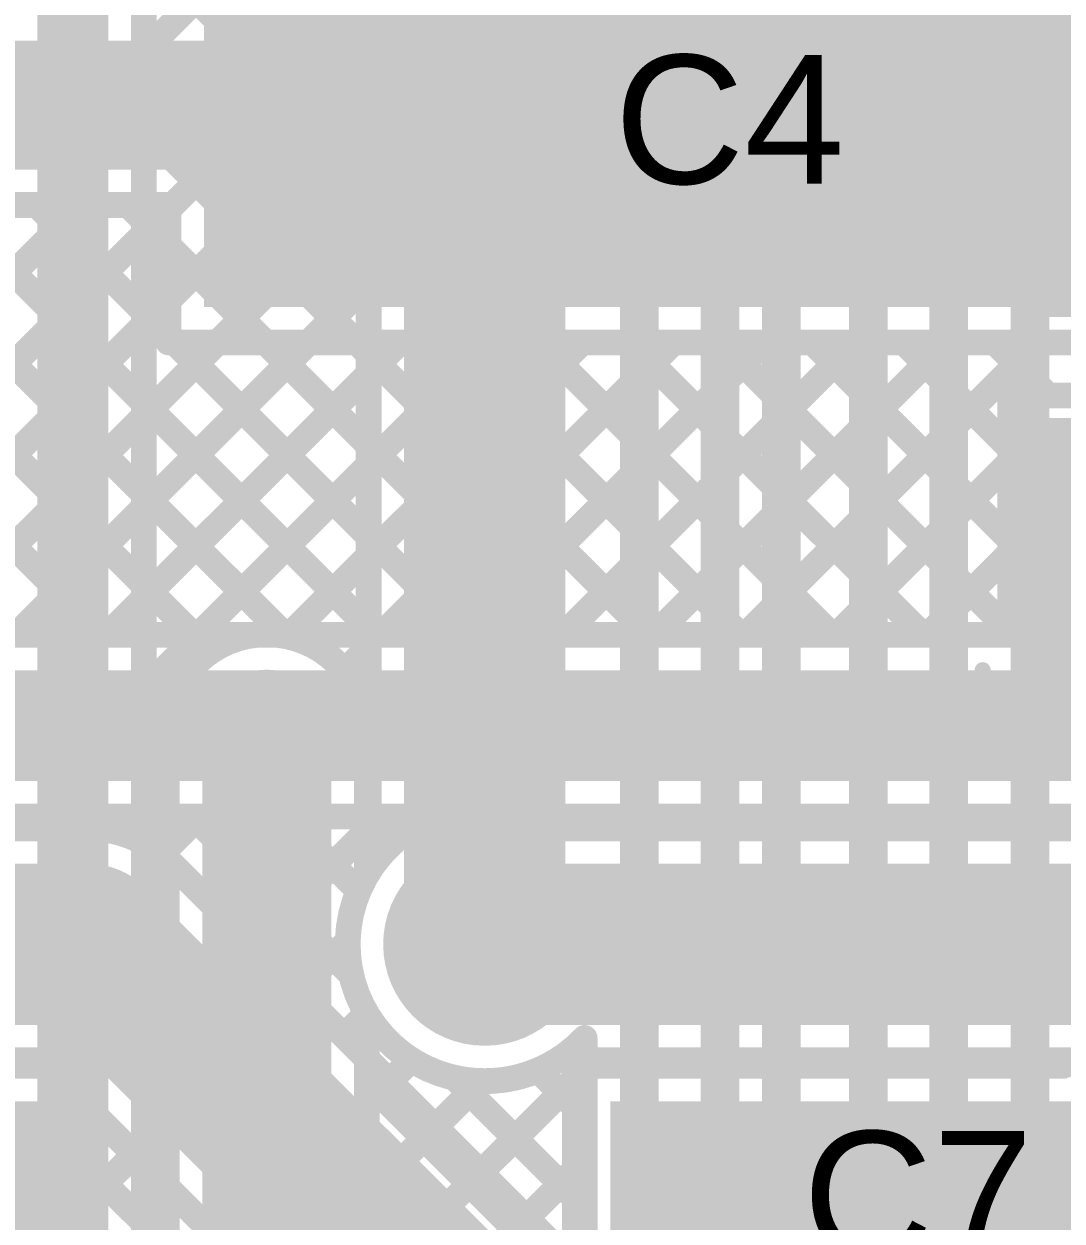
# Model space of a CAD drawing. Header units: millimetres. Extents: x 0 to 214, y 0 to 214.
# Drawn here: x 2.3981 to 2.7201, y 1.6591 to 2.0308 of the extents above; entities that cross this region are included whole.
import ezdxf

# ---------------------------------------------------------------- set-up
doc = ezdxf.new("R2010")
doc.units = ezdxf.units.MM
doc.header["$MEASUREMENT"] = 0
for name, color, linetype in [('BottomLayer', 5, 'Continuous'), ('BottomSolder', 6, 'Continuous'), ('TopLayer', 1, 'Continuous'), ('TopOverlay', 2, 'Continuous'), ('TopPaste', 8, 'Continuous'), ('TopSolder', 216, 'Continuous'), ('ViaHoleLayer', 16, 'Continuous')]:
    doc.layers.add(name, color=color, linetype=linetype)
doc.styles.add('Arial', font='', dxfattribs={"height": 0.2})
doc.styles.get('Arial').set_extended_font_data('Arial')

# ---------------------------------------------------------------- blocks, each defined once
blk = doc.blocks.new('RVT1E100M0405__303')
at = {"layer": 'TopLayer'}
for points in [[(-0.1220472, 0.03149605), (-0.019685, 0.03149605), (-0.019685, -0.03149605), (-0.1220472, -0.03149605)], [(0.0196851, 0.03149605), (0.1220473, 0.03149605), (0.1220473, -0.03149605), (0.0196851, -0.03149605)]]:
    blk.add_hatch(color=1, dxfattribs=at).paths.add_polyline_path(points)
at = {"layer": 'TopPaste'}
for points in [[(-0.1220472, 0.03149605), (-0.019685, 0.03149605), (-0.019685, -0.03149605), (-0.1220472, -0.03149605)], [(0.0196851, 0.03149605), (0.1220473, 0.03149605), (0.1220473, -0.03149605), (0.0196851, -0.03149605)]]:
    blk.add_hatch(color=8, dxfattribs=at).paths.add_polyline_path(points)
at = {"layer": 'TopSolder'}
for points in [[(-0.1260472, 0.03549605), (-0.015685, 0.03549605), (-0.015685, -0.03549605), (-0.1260472, -0.03549605)], [(0.0156851, 0.03549605), (0.1260473, 0.03549605), (0.1260473, -0.03549605), (0.0156851, -0.03549605)]]:
    blk.add_hatch(color=216, dxfattribs=at).paths.add_polyline_path(points)
at = {"layer": 'TopOverlay', "const_width": 0.005}
for points in [[(-0.037, 0.087), (-0.08325, 0.04075)], [(-0.037, 0.087), (0.085, 0.087)], [(0.085, 0.087), (0.085, 0.039)], [(-0.108, 0.065), (-0.108, 0.037)], [(-0.122, 0.051), (-0.094, 0.051)], [(-0.08325, 0.04075), (-0.08325, 0.035)], [(-0.08325, -0.035), (-0.08325, -0.04075)], [(0.085, -0.039), (0.085, -0.087)], [(-0.08325, -0.04075), (-0.037, -0.087)], [(-0.037, -0.087), (0.085, -0.087)]]:
    blk.add_lwpolyline(points, dxfattribs=at)
at = {"layer": 'TopOverlay', "const_width": 0.0025}
for points in [[(-0.03825, 0.087, 1), (-0.03575, 0.087, 1)], [(-0.03825, 0.087, 1), (-0.03575, 0.087, 1)], [(0.08375, 0.087, 1), (0.08625, 0.087, 1)], [(0.08375, 0.087, 1), (0.08625, 0.087, 1)], [(-0.10925, 0.065, 1), (-0.10675, 0.065, 1)], [(-0.12325, 0.051, 1), (-0.12075, 0.051, 1)], [(-0.09525, 0.051, 1), (-0.09275, 0.051, 1)], [(-0.0845, 0.04075, 1), (-0.082, 0.04075, 1)], [(-0.0845, 0.04075, 1), (-0.082, 0.04075, 1)], [(0.08375, 0.039, 1), (0.08625, 0.039, 1)], [(-0.10925, 0.037, 1), (-0.10675, 0.037, 1)], [(-0.0845, 0.035, 1), (-0.082, 0.035, 1)], [(-0.0845, -0.035, 1), (-0.082, -0.035, 1)], [(0.08375, -0.039, 1), (0.08625, -0.039, 1)], [(-0.0845, -0.04075, 1), (-0.082, -0.04075, 1)], [(-0.0845, -0.04075, 1), (-0.082, -0.04075, 1)], [(-0.03825, -0.087, 1), (-0.03575, -0.087, 1)], [(-0.03825, -0.087, 1), (-0.03575, -0.087, 1)], [(0.08375, -0.087, 1), (0.08625, -0.087, 1)], [(0.08375, -0.087, 1), (0.08625, -0.087, 1)]]:
    blk.add_lwpolyline(points, format="xyb", close=True, dxfattribs=at)

msp = doc.modelspace()

# ---------------------------------------------------------------- hatches: boundary and pattern name
at = {"layer": 'BottomLayer'}
h = msp.add_hatch(color=5, dxfattribs=at)
edge = h.paths.add_edge_path()
edge.add_arc((2.4744007, 1.8102645), 0.011811, 0, 360)
h = msp.add_hatch(color=5, dxfattribs=at)
edge = h.paths.add_edge_path()
edge.add_arc((2.541, 1.745), 0.031496, 0, 360)
at = {"layer": 'BottomSolder'}
h = msp.add_hatch(color=6, dxfattribs=at)
edge = h.paths.add_edge_path()
edge.add_arc((2.541, 1.745), 0.019748, 0, 360)
at = {"layer": 'TopLayer'}
for points in [[(2.4538917, 1.9428774), (2.9827181, 1.9428774), (2.9827181, 2.0451254), (2.4538917, 2.0451254)], [(2.3505425, 1.7956687), (3.1832223, 1.7956687), (3.1832223, 1.8301175), (2.3505425, 1.8301175)], [(2.4080002, 1.6962592), (1.3730002, 1.6962592), (1.3730002, 1.4040002), (2.4080002, 1.4040002)], [(2.58, 1.404), (3.602, 1.404), (3.602, 1.6962592), (2.58, 1.6962592)]]:
    msp.add_hatch(color=1, dxfattribs=at).paths.add_polyline_path(points)
h = msp.add_hatch(color=1, dxfattribs=at)
edge = h.paths.add_edge_path()
edge.add_arc((2.4744007, 1.8102645), 0.011811, 0, 360)
h = msp.add_hatch(color=1, dxfattribs=at)
edge = h.paths.add_edge_path()
edge.add_arc((2.541, 1.745), 0.031496, 0, 360)
at = {"layer": 'TopSolder'}
h = msp.add_hatch(color=216, dxfattribs=at)
edge = h.paths.add_edge_path()
edge.add_arc((2.541, 1.745), 0.019748, 0, 360)
at = {"layer": 'ViaHoleLayer'}
h = msp.add_hatch(color=16, dxfattribs=at)
edge = h.paths.add_edge_path()
edge.add_arc((2.4744007, 1.8102645), 0.0059055, 0, 360)
h = msp.add_hatch(color=16, dxfattribs=at)
edge = h.paths.add_edge_path()
edge.add_arc((2.541, 1.745), 0.015748, 0, 360)

# ---------------------------------------------------------------- linework, layer by layer
at = {"layer": 'BottomLayer'}
for points, const_width in [([(2.614, 0.4820317), (2.614, 2.38687)], 0.012), ([(2.633, 0.4740317), (2.633, 2.379)], 0.012), ([(2.685, 0.4722917), (2.685, 2.339)], 0.012), ([(2.5889999, 2.282), (2.589, 0.4850317)], 0.012), ([(2.66, 0.4741617), (2.66, 2.2819999)], 0.012), ([(2.7101438, 0.4705655), (2.7101438, 2.231189)], 0.012), ([(2.541, 1.745), (2.541, 2.064)], 0.05), ([(2.4400125, 2.078), (2.505, 2.0130125)], 0.008), ([(2.4132512, 0.7462829), (2.4132512, 2.0674246)], 0.022), ([(2.4352512, 2.0221292), (2.4836052, 2.0704832)], 0.008), ([(2.4352512, 0.7462829), (2.4352512, 2.0613962)], 0.008), ([(2.4352512, 1.9938449), (2.4977473, 2.056341)], 0.008), ([(2.4352512, 2.054477), (2.505, 1.9847282)], 0.008), ([(2.505, 1.7675814), (2.505, 2.0490884)], 0.008), ([(2.4352512, 1.9655606), (2.505, 2.0353094)], 0.008), ([(2.4352512, 2.0261927), (2.505, 1.9564439)], 0.008), ([(2.4352512, 1.9372763), (2.505, 2.0070251)], 0.008), ([(2.4352512, 1.9979084), (2.505, 1.9281596)], 0.008), ([(2.4352512, 1.908992), (2.505, 1.9787408)], 0.008), ([(2.4352512, 1.9696241), (2.505, 1.8998753)], 0.008), ([(2.4352512, 1.8807077), (2.505, 1.9504565)], 0.008), ([(2.4352512, 1.9413398), (2.505, 1.871591)], 0.008), ([(2.4352512, 1.8524234), (2.505, 1.9221722)], 0.008), ([(2.4352512, 1.9130555), (2.505, 1.8433067)], 0.008), ([(2.4352512, 1.8241391), (2.505, 1.8938879)], 0.008), ([(2.4352512, 1.8847712), (2.4793303, 1.8406921)], 0.008), ([(2.4799592, 1.8405628), (2.505, 1.8656036)], 0.008), ([(2.4352512, 1.8564869), (2.4558917, 1.8358464)], 0.008), ([(2.4974752, 1.8297945), (2.505, 1.8373193)], 0.008), ([(2.4352512, 1.8282026), (2.4438431, 1.8196107)], 0.008), ([(2.4734006, 0.6501726), (2.4734007, 1.8102645)], 0.04), ([(2.4424006, 0.6501726), (2.4424007, 1.8102645)], 0.008), ([(2.5044007, 1.7665965), (2.5044007, 1.8102645)], 0.008), ([(2.4352512, 1.7958548), (2.4424007, 1.8030043)], 0.008), ([(2.4352512, 1.7999183), (2.4424007, 1.7927688)], 0.008), ([(2.4352512, 1.7675705), (2.4424007, 1.77472)], 0.008), ([(2.4352512, 1.771634), (2.4424007, 1.7644845)], 0.008), ([(2.4352512, 1.7392862), (2.4424007, 1.7464357)], 0.008), ([(2.4352512, 1.7433497), (2.4424007, 1.7362002)], 0.008), ([(2.5044006, 0.6501726), (2.5044007, 1.7234035)], 0.008), ([(2.4352512, 1.7110019), (2.4424007, 1.7181514)], 0.008), ([(2.4352512, 1.7150654), (2.4424007, 1.7079159)], 0.008), ([(2.5719999, 1.7159324), (2.572, 0.9669285)], 0.008), ([(2.5044007, 1.6952985), (2.5182246, 1.7091224)], 0.008), ([(2.5044007, 1.6387299), (2.5719999, 1.7063291)], 0.008), ([(2.5575815, 1.7058723), (2.5719999, 1.6914539)], 0.008), ([(2.5044007, 1.6670142), (2.5399045, 1.702518)], 0.008), ([(2.5044007, 1.7024845), (2.5719999, 1.6348853)], 0.008), ([(2.5316167, 1.7035528), (2.5719999, 1.6631696)], 0.008), ([(2.4352512, 1.6827176), (2.4424007, 1.6898671)], 0.008), ([(2.4352512, 1.6867811), (2.4424007, 1.6796316)], 0.008), ([(2.5044007, 1.6104456), (2.5719999, 1.6780448)], 0.008), ([(2.5044007, 1.6742002), (2.5719999, 1.606601)], 0.008), ([(2.4352512, 1.6544333), (2.4424007, 1.6615828)], 0.008), ([(2.4352512, 1.6584968), (2.4424007, 1.6513473)], 0.008)]:
    msp.add_lwpolyline(points, dxfattribs=dict(at, const_width=const_width))
for points, const_width in [([(2.4332512, 2.0261927, 1), (2.4372512, 2.0261927, 1)], 0.004), ([(2.4332512, 2.0221292, 1), (2.4372512, 2.0221292, 1)], 0.004), ([(2.503, 2.0130125, 1), (2.507, 2.0130125, 1)], 0.004), ([(2.503, 2.0070251, 1), (2.507, 2.0070251, 1)], 0.004), ([(2.4332512, 1.9979084, 1), (2.4372512, 1.9979084, 1)], 0.004), ([(2.4332512, 1.9938449, 1), (2.4372512, 1.9938449, 1)], 0.004), ([(2.503, 1.9847282, 1), (2.507, 1.9847282, 1)], 0.004), ([(2.503, 1.9787408, 1), (2.507, 1.9787408, 1)], 0.004), ([(2.4332512, 1.9696241, 1), (2.4372512, 1.9696241, 1)], 0.004), ([(2.4332512, 1.9655606, 1), (2.4372512, 1.9655606, 1)], 0.004), ([(2.503, 1.9564439, 1), (2.507, 1.9564439, 1)], 0.004), ([(2.503, 1.9504565, 1), (2.507, 1.9504565, 1)], 0.004), ([(2.4332512, 1.9413398, 1), (2.4372512, 1.9413398, 1)], 0.004), ([(2.4332512, 1.9372763, 1), (2.4372512, 1.9372763, 1)], 0.004), ([(2.503, 1.9281596, 1), (2.507, 1.9281596, 1)], 0.004), ([(2.503, 1.9221722, 1), (2.507, 1.9221722, 1)], 0.004), ([(2.4332512, 1.9130555, 1), (2.4372512, 1.9130555, 1)], 0.004), ([(2.4332512, 1.908992, 1), (2.4372512, 1.908992, 1)], 0.004), ([(2.503, 1.8998753, 1), (2.507, 1.8998753, 1)], 0.004), ([(2.503, 1.8938879, 1), (2.507, 1.8938879, 1)], 0.004), ([(2.4332512, 1.8847712, 1), (2.4372512, 1.8847712, 1)], 0.004), ([(2.4332512, 1.8807077, 1), (2.4372512, 1.8807077, 1)], 0.004), ([(2.503, 1.871591, 1), (2.507, 1.871591, 1)], 0.004), ([(2.503, 1.8656036, 1), (2.507, 1.8656036, 1)], 0.004), ([(2.4332512, 1.8564869, 1), (2.4372512, 1.8564869, 1)], 0.004), ([(2.4332512, 1.8524234, 1), (2.4372512, 1.8524234, 1)], 0.004), ([(2.503, 1.8433067, 1), (2.507, 1.8433067, 1)], 0.004), ([(2.4773303, 1.8406921, 1), (2.4813303, 1.8406921, 1)], 0.004), ([(2.4779592, 1.8405628, 1), (2.4819592, 1.8405628, 1)], 0.004), ([(2.4538917, 1.8358464, 1), (2.4578917, 1.8358464, 1)], 0.004), ([(2.503, 1.8373193, 1), (2.507, 1.8373193, 1)], 0.004), ([(2.4954752, 1.8297945, 1), (2.4994752, 1.8297945, 1)], 0.004), ([(2.4332512, 1.8282026, 1), (2.4372512, 1.8282026, 1)], 0.004), ([(2.4634007, 1.8102645, 1), (2.4834007, 1.8102645, 1)], 0.02), ([(2.4332512, 1.8241391, 1), (2.4372512, 1.8241391, 1)], 0.004), ([(2.4418431, 1.8196107, 1), (2.4458431, 1.8196107, 1)], 0.004), ([(2.4404007, 1.8102645, 1), (2.4444007, 1.8102645, 1)], 0.004), ([(2.4404007, 1.8102645, 1), (2.4444007, 1.8102645, 1)], 0.004), ([(2.5024007, 1.8102645, 1), (2.5064007, 1.8102645, 1)], 0.004), ([(2.5024007, 1.8102645, 1), (2.5064007, 1.8102645, 1)], 0.004), ([(2.4404007, 1.8030043, 1), (2.4444007, 1.8030043, 1)], 0.004), ([(2.4332512, 1.7999183, 1), (2.4372512, 1.7999183, 1)], 0.004), ([(2.4332512, 1.7958548, 1), (2.4372512, 1.7958548, 1)], 0.004), ([(2.4404007, 1.7927688, 1), (2.4444007, 1.7927688, 1)], 0.004), ([(2.4404007, 1.77472, 1), (2.4444007, 1.77472, 1)], 0.004), ([(2.4332512, 1.771634, 1), (2.4372512, 1.771634, 1)], 0.004), ([(2.4332512, 1.7675705, 1), (2.4372512, 1.7675705, 1)], 0.004), ([(2.5024007, 1.7665965, 1), (2.5064007, 1.7665965, 1)], 0.004), ([(2.503, 1.7675814, 1), (2.507, 1.7675814, 1)], 0.004), ([(2.5285, 1.745, 1), (2.5535, 1.745, 1)], 0.025), ([(2.4404007, 1.7644845, 1), (2.4444007, 1.7644845, 1)], 0.004), ([(2.4332512, 1.7433497, 1), (2.4372512, 1.7433497, 1)], 0.004), ([(2.4404007, 1.7464357, 1), (2.4444007, 1.7464357, 1)], 0.004), ([(2.4332512, 1.7392862, 1), (2.4372512, 1.7392862, 1)], 0.004), ([(2.4404007, 1.7362002, 1), (2.4444007, 1.7362002, 1)], 0.004), ([(2.5024007, 1.7234035, 1), (2.5064007, 1.7234035, 1)], 0.004), ([(2.5024007, 1.7234035, 1), (2.5064007, 1.7234035, 1)], 0.004), ([(2.4404007, 1.7181514, 1), (2.4444007, 1.7181514, 1)], 0.004), ([(2.4332512, 1.7150654, 1), (2.4372512, 1.7150654, 1)], 0.004), ([(2.5699999, 1.7159324, 1), (2.5739999, 1.7159324, 1)], 0.004), ([(2.5699999, 1.7159324, 1), (2.5739999, 1.7159324, 1)], 0.004), ([(2.4332512, 1.7110019, 1), (2.4372512, 1.7110019, 1)], 0.004), ([(2.4404007, 1.7079159, 1), (2.4444007, 1.7079159, 1)], 0.004), ([(2.5162246, 1.7091224, 1), (2.5202246, 1.7091224, 1)], 0.004), ([(2.5555815, 1.7058723, 1), (2.5595815, 1.7058723, 1)], 0.004), ([(2.5699999, 1.7063291, 1), (2.5739999, 1.7063291, 1)], 0.004), ([(2.5024007, 1.7024845, 1), (2.5064007, 1.7024845, 1)], 0.004), ([(2.5296167, 1.7035528, 1), (2.5336167, 1.7035528, 1)], 0.004), ([(2.5379045, 1.702518, 1), (2.5419045, 1.702518, 1)], 0.004), ([(2.5024007, 1.6952985, 1), (2.5064007, 1.6952985, 1)], 0.004), ([(2.5699999, 1.6914539, 1), (2.5739999, 1.6914539, 1)], 0.004), ([(2.4404007, 1.6898671, 1), (2.4444007, 1.6898671, 1)], 0.004), ([(2.4332512, 1.6867811, 1), (2.4372512, 1.6867811, 1)], 0.004), ([(2.4332512, 1.6827176, 1), (2.4372512, 1.6827176, 1)], 0.004), ([(2.4404007, 1.6796316, 1), (2.4444007, 1.6796316, 1)], 0.004), ([(2.5699999, 1.6780448, 1), (2.5739999, 1.6780448, 1)], 0.004), ([(2.5024007, 1.6742002, 1), (2.5064007, 1.6742002, 1)], 0.004), ([(2.5024007, 1.6670142, 1), (2.5064007, 1.6670142, 1)], 0.004), ([(2.4404007, 1.6615828, 1), (2.4444007, 1.6615828, 1)], 0.004), ([(2.5699999, 1.6631696, 1), (2.5739999, 1.6631696, 1)], 0.004), ([(2.4332512, 1.6584968, 1), (2.4372512, 1.6584968, 1)], 0.004)]:
    msp.add_lwpolyline(points, format="xyb", close=True, dxfattribs=dict(at, const_width=const_width))
at = {"layer": 'BottomLayer', "const_width": 0.008}
for points in [[(2.4424007, 1.8102645, -0.9999999999999999), (2.5044007, 1.8102645)], [(2.5719999, 1.7159324, -0.5002093325868077), (2.5044007, 1.7234035)]]:
    msp.add_lwpolyline(points, format="xyb", dxfattribs=at)
at = {"layer": 'TopLayer'}
for points, const_width in [([(2.3349563, 2.0055363), (2.5010248, 2.0055363)], 0.04), ([(2.7183049, 1.9940014), (2.7417694, 1.9705369)], 0.04), ([(2.3425248, 1.9011185), (2.4159426, 1.9745363)], 0.008), ([(2.3466415, 1.9733809), (2.4789049, 1.8411175)], 0.008), ([(2.3477969, 1.9745363), (2.4428917, 1.9745363)], 0.008), ([(2.3737704, 1.9745363), (2.5071892, 1.8411175)], 0.008), ([(2.4020547, 1.9745363), (2.4428917, 1.9336993)], 0.008), ([(2.430339, 1.9745363), (2.4428917, 1.9619836)], 0.008), ([(2.4428917, 1.9318774), (2.4428917, 1.9745363)], 0.008), ([(2.3425248, 1.8728342), (2.4428917, 1.9732011)], 0.008), ([(2.3425248, 1.9492133), (2.4506206, 1.8411175)], 0.008), ([(2.3395248, 1.8415499), (2.4428917, 1.9449168)], 0.008), ([(2.3673767, 1.8411175), (2.4581366, 1.9318774)], 0.008), ([(2.395661, 1.8411175), (2.4864209, 1.9318774)], 0.008), ([(2.4239453, 1.8411175), (2.5147052, 1.9318774)], 0.008), ([(2.4428917, 1.9318774), (2.7767972, 1.9318774)], 0.008), ([(2.4447136, 1.9318774), (2.5354735, 1.8411175)], 0.008), ([(2.4522296, 1.8411175), (2.5429895, 1.9318774)], 0.008), ([(2.4729979, 1.9318774), (2.5637578, 1.8411175)], 0.008), ([(2.4805139, 1.8411175), (2.5712738, 1.9318774)], 0.008), ([(2.5012822, 1.9318774), (2.5920421, 1.8411175)], 0.008), ([(2.5087982, 1.8411175), (2.5995581, 1.9318774)], 0.008), ([(2.5295665, 1.9318774), (2.6203264, 1.8411175)], 0.008), ([(2.5370825, 1.8411175), (2.6278424, 1.9318774)], 0.008), ([(2.5578508, 1.9318774), (2.6486107, 1.8411175)], 0.008), ([(2.5653668, 1.8411175), (2.6561267, 1.9318774)], 0.008), ([(2.5861351, 1.9318774), (2.676895, 1.8411175)], 0.008), ([(2.5936511, 1.8411175), (2.684411, 1.9318774)], 0.008), ([(2.6144194, 1.9318774), (2.7040287, 1.8422681)], 0.008), ([(2.6219354, 1.8411175), (2.7126953, 1.9318774)], 0.008), ([(2.6427037, 1.9318774), (2.7040287, 1.8705524)], 0.008), ([(2.670988, 1.9318774), (2.7040287, 1.8988367)], 0.008), ([(2.6992723, 1.9318774), (2.7157236, 1.9154261)], 0.008), ([(2.3425248, 1.920929), (2.4223363, 1.8411175)], 0.008), ([(2.7040287, 1.9154261), (2.7767972, 1.9154261)], 0.008), ([(2.7040287, 1.8411175), (2.7040287, 1.9154261)], 0.008), ([(2.6502197, 1.8411175), (2.7040287, 1.8949265)], 0.008), ([(2.678504, 1.8411175), (2.7040287, 1.8666422)], 0.008), ([(2.3395425, 1.8411175), (2.7040287, 1.8411175)], 0.008), ([(2.3395425, 1.7846687), (2.5257582, 1.7846687)], 0.008), ([(2.3921121, 1.781), (2.3957808, 1.7846687)], 0.008), ([(2.3939322, 1.7846687), (2.3976009, 1.781)], 0.008), ([(2.4203215, 1.7809251), (2.4240651, 1.7846687)], 0.008), ([(2.4222165, 1.7846687), (2.4270382, 1.779847)], 0.008), ([(2.4406569, 1.7729762), (2.4523494, 1.7846687)], 0.008), ([(2.4505008, 1.7846687), (2.4995528, 1.7356167)], 0.008), ([(2.4549383, 1.7589733), (2.4806337, 1.7846687)], 0.008), ([(2.4690804, 1.7448311), (2.508918, 1.7846687)], 0.008), ([(2.4787851, 1.7846687), (2.5018723, 1.7615815)], 0.008), ([(2.5070694, 1.7846687), (2.513957, 1.7777811)], 0.008), ([(2.5562418, 1.7846687), (3.188561, 1.7846687)], 0.008), ([(2.5624836, 1.7816657), (2.5654866, 1.7846687)], 0.008), ([(2.563638, 1.7846687), (2.5673066, 1.7810001)], 0.008), ([(2.5901023, 1.7810001), (2.5937709, 1.7846687)], 0.008), ([(2.5919223, 1.7846687), (2.5955909, 1.7810001)], 0.008), ([(2.6183866, 1.7810001), (2.6220552, 1.7846687)], 0.008), ([(2.6202066, 1.7846687), (2.6238752, 1.7810001)], 0.008), ([(2.6466709, 1.7810001), (2.6503395, 1.7846687)], 0.008), ([(2.6484909, 1.7846687), (2.6521595, 1.7810001)], 0.008), ([(2.6749552, 1.7810001), (2.6786238, 1.7846687)], 0.008), ([(2.6767752, 1.7846687), (2.6804438, 1.7810001)], 0.008), ([(2.7032395, 1.7810001), (2.7069081, 1.7846687)], 0.008), ([(2.7050595, 1.7846687), (2.7087281, 1.7810001)], 0.008), ([(2.3415814, 1.781), (2.418, 1.781)], 0.008), ([(2.5635812, 1.7810001), (3.188561, 1.7810001)], 0.008), ([(2.4435032, 1.7704084), (2.569, 1.6449116)], 0.008), ([(2.319, 1.745), (2.418, 1.745)], 0.05), ([(2.418, 1.745), (2.57, 1.593)], 0.05), ([(2.545, 1.745), (2.5450001, 1.7450001)], 0.05), ([(2.5450001, 1.7450001), (3.223, 1.7450001)], 0.05), ([(2.4832226, 1.730689), (2.4985152, 1.7459816)], 0.008), ([(2.4973647, 1.7165468), (2.5043343, 1.7235164)], 0.008), ([(2.3385333, 1.7072592), (2.4048292, 1.7072592)], 0.008), ([(2.3415814, 1.709), (2.4030884, 1.709)], 0.008), ([(2.5115069, 1.7024047), (2.5182246, 1.7091224)], 0.008), ([(2.5575815, 1.7058723), (2.569, 1.6944538)], 0.008), ([(2.5635815, 1.7090001), (3.2004186, 1.7090001)], 0.008), ([(2.569, 1.7072592), (2.7204426, 1.7072592)], 0.008), ([(2.569, 1.7033292), (2.57293, 1.7072592)], 0.008), ([(2.569, 1.6449116), (2.569, 1.7072592)], 0.008), ([(2.7204426, 1.7077652), (2.8113402, 1.7077652)], 0.008), ([(2.525649, 1.6882625), (2.5399045, 1.702518)], 0.008), ([(2.5316167, 1.7035528), (2.569, 1.6661695)], 0.008), ([(2.5397912, 1.6741204), (2.569, 1.7033292)], 0.008), ([(2.4190002, 1.6930882), (2.5444968, 1.5675916)], 0.008), ([(2.4190002, 1.3930002), (2.4190002, 1.6930882)], 0.008), ([(2.4190002, 1.6664666), (2.432311, 1.6797774)], 0.008), ([(2.4190002, 1.6747478), (2.569, 1.524748)], 0.008), ([(2.5539333, 1.6599782), (2.569, 1.6750449)], 0.008), ([(2.4190002, 1.6381823), (2.4464531, 1.6656352)], 0.008)]:
    msp.add_lwpolyline(points, dxfattribs=dict(at, const_width=const_width))
for points, const_width in [([(2.4910248, 2.0055363, 1), (2.5110248, 2.0055363, 1)], 0.02), ([(2.7083049, 1.9940014, 1), (2.7283049, 1.9940014, 1)], 0.02), ([(2.4000547, 1.9745363, 1), (2.4040547, 1.9745363, 1)], 0.004), ([(2.4139426, 1.9745363, 1), (2.4179426, 1.9745363, 1)], 0.004), ([(2.428339, 1.9745363, 1), (2.432339, 1.9745363, 1)], 0.004), ([(2.4408917, 1.9745363, 1), (2.4448917, 1.9745363, 1)], 0.004), ([(2.4408917, 1.9745363, 1), (2.4448917, 1.9745363, 1)], 0.004), ([(2.4408917, 1.9732011, 1), (2.4448917, 1.9732011, 1)], 0.004), ([(2.4408917, 1.9619836, 1), (2.4448917, 1.9619836, 1)], 0.004), ([(2.4408917, 1.9449168, 1), (2.4448917, 1.9449168, 1)], 0.004), ([(2.4408917, 1.9336993, 1), (2.4448917, 1.9336993, 1)], 0.004), ([(2.4408917, 1.9318774, 1), (2.4448917, 1.9318774, 1)], 0.004), ([(2.4408917, 1.9318774, 1), (2.4448917, 1.9318774, 1)], 0.004), ([(2.4427136, 1.9318774, 1), (2.4467136, 1.9318774, 1)], 0.004), ([(2.4561366, 1.9318774, 1), (2.4601366, 1.9318774, 1)], 0.004), ([(2.4709979, 1.9318774, 1), (2.4749979, 1.9318774, 1)], 0.004), ([(2.4844209, 1.9318774, 1), (2.4884209, 1.9318774, 1)], 0.004), ([(2.4992822, 1.9318774, 1), (2.5032822, 1.9318774, 1)], 0.004), ([(2.5127052, 1.9318774, 1), (2.5167052, 1.9318774, 1)], 0.004), ([(2.5275665, 1.9318774, 1), (2.5315665, 1.9318774, 1)], 0.004), ([(2.5409895, 1.9318774, 1), (2.5449895, 1.9318774, 1)], 0.004), ([(2.5558508, 1.9318774, 1), (2.5598508, 1.9318774, 1)], 0.004), ([(2.5692738, 1.9318774, 1), (2.5732738, 1.9318774, 1)], 0.004), ([(2.5841351, 1.9318774, 1), (2.5881351, 1.9318774, 1)], 0.004), ([(2.5975581, 1.9318774, 1), (2.6015581, 1.9318774, 1)], 0.004), ([(2.6124194, 1.9318774, 1), (2.6164194, 1.9318774, 1)], 0.004), ([(2.6258424, 1.9318774, 1), (2.6298424, 1.9318774, 1)], 0.004), ([(2.6407037, 1.9318774, 1), (2.6447037, 1.9318774, 1)], 0.004), ([(2.6541267, 1.9318774, 1), (2.6581267, 1.9318774, 1)], 0.004), ([(2.668988, 1.9318774, 1), (2.672988, 1.9318774, 1)], 0.004), ([(2.682411, 1.9318774, 1), (2.686411, 1.9318774, 1)], 0.004), ([(2.6972723, 1.9318774, 1), (2.7012723, 1.9318774, 1)], 0.004), ([(2.7106953, 1.9318774, 1), (2.7146953, 1.9318774, 1)], 0.004), ([(2.7020287, 1.9154261, 1), (2.7060287, 1.9154261, 1)], 0.004), ([(2.7020287, 1.9154261, 1), (2.7060287, 1.9154261, 1)], 0.004), ([(2.7137236, 1.9154261, 1), (2.7177236, 1.9154261, 1)], 0.004), ([(2.7020287, 1.8988367, 1), (2.7060287, 1.8988367, 1)], 0.004), ([(2.7020287, 1.8949265, 1), (2.7060287, 1.8949265, 1)], 0.004), ([(2.7020287, 1.8705524, 1), (2.7060287, 1.8705524, 1)], 0.004), ([(2.7020287, 1.8666422, 1), (2.7060287, 1.8666422, 1)], 0.004), ([(2.393661, 1.8411175, 1), (2.397661, 1.8411175, 1)], 0.004), ([(2.4203363, 1.8411175, 1), (2.4243363, 1.8411175, 1)], 0.004), ([(2.4219453, 1.8411175, 1), (2.4259453, 1.8411175, 1)], 0.004), ([(2.4486206, 1.8411175, 1), (2.4526206, 1.8411175, 1)], 0.004), ([(2.4502296, 1.8411175, 1), (2.4542296, 1.8411175, 1)], 0.004), ([(2.4769049, 1.8411175, 1), (2.4809049, 1.8411175, 1)], 0.004), ([(2.4785139, 1.8411175, 1), (2.4825139, 1.8411175, 1)], 0.004), ([(2.5051892, 1.8411175, 1), (2.5091892, 1.8411175, 1)], 0.004), ([(2.5067982, 1.8411175, 1), (2.5107982, 1.8411175, 1)], 0.004), ([(2.5334735, 1.8411175, 1), (2.5374735, 1.8411175, 1)], 0.004), ([(2.5350825, 1.8411175, 1), (2.5390825, 1.8411175, 1)], 0.004), ([(2.5617578, 1.8411175, 1), (2.5657578, 1.8411175, 1)], 0.004), ([(2.5633668, 1.8411175, 1), (2.5673668, 1.8411175, 1)], 0.004), ([(2.5900421, 1.8411175, 1), (2.5940421, 1.8411175, 1)], 0.004), ([(2.5916511, 1.8411175, 1), (2.5956511, 1.8411175, 1)], 0.004), ([(2.6183264, 1.8411175, 1), (2.6223264, 1.8411175, 1)], 0.004), ([(2.6199354, 1.8411175, 1), (2.6239354, 1.8411175, 1)], 0.004), ([(2.6466107, 1.8411175, 1), (2.6506107, 1.8411175, 1)], 0.004), ([(2.6482197, 1.8411175, 1), (2.6522197, 1.8411175, 1)], 0.004), ([(2.674895, 1.8411175, 1), (2.678895, 1.8411175, 1)], 0.004), ([(2.676504, 1.8411175, 1), (2.680504, 1.8411175, 1)], 0.004), ([(2.7020287, 1.8422681, 1), (2.7060287, 1.8422681, 1)], 0.004), ([(2.7020287, 1.8411175, 1), (2.7060287, 1.8411175, 1)], 0.004), ([(2.7020287, 1.8411175, 1), (2.7060287, 1.8411175, 1)], 0.004), ([(2.3937808, 1.7846687, 1), (2.3977808, 1.7846687, 1)], 0.004), ([(2.4202165, 1.7846687, 1), (2.4242165, 1.7846687, 1)], 0.004), ([(2.4220651, 1.7846687, 1), (2.4260651, 1.7846687, 1)], 0.004), ([(2.4485008, 1.7846687, 1), (2.4525008, 1.7846687, 1)], 0.004), ([(2.4503494, 1.7846687, 1), (2.4543494, 1.7846687, 1)], 0.004), ([(2.4767851, 1.7846687, 1), (2.4807851, 1.7846687, 1)], 0.004), ([(2.4786337, 1.7846687, 1), (2.4826337, 1.7846687, 1)], 0.004), ([(2.5050694, 1.7846687, 1), (2.5090694, 1.7846687, 1)], 0.004), ([(2.506918, 1.7846687, 1), (2.510918, 1.7846687, 1)], 0.004), ([(2.5237582, 1.7846687, 1), (2.5277582, 1.7846687, 1)], 0.004), ([(2.5237582, 1.7846687, 1), (2.5277582, 1.7846687, 1)], 0.004), ([(2.5542418, 1.7846687, 1), (2.5582418, 1.7846687, 1)], 0.004), ([(2.5542418, 1.7846687, 1), (2.5582418, 1.7846687, 1)], 0.004), ([(2.561638, 1.7846687, 1), (2.565638, 1.7846687, 1)], 0.004), ([(2.5634866, 1.7846687, 1), (2.5674866, 1.7846687, 1)], 0.004), ([(2.5899223, 1.7846687, 1), (2.5939223, 1.7846687, 1)], 0.004), ([(2.5917709, 1.7846687, 1), (2.5957709, 1.7846687, 1)], 0.004), ([(2.6182066, 1.7846687, 1), (2.6222066, 1.7846687, 1)], 0.004), ([(2.6200552, 1.7846687, 1), (2.6240552, 1.7846687, 1)], 0.004), ([(2.6464909, 1.7846687, 1), (2.6504909, 1.7846687, 1)], 0.004), ([(2.6483395, 1.7846687, 1), (2.6523395, 1.7846687, 1)], 0.004), ([(2.6747752, 1.7846687, 1), (2.6787752, 1.7846687, 1)], 0.004), ([(2.6766238, 1.7846687, 1), (2.6806238, 1.7846687, 1)], 0.004), ([(2.7030595, 1.7846687, 1), (2.7070595, 1.7846687, 1)], 0.004), ([(2.7049081, 1.7846687, 1), (2.7089081, 1.7846687, 1)], 0.004), ([(2.3956009, 1.781, 1), (2.3996009, 1.781, 1)], 0.004), ([(2.416, 1.781, 1), (2.42, 1.781, 1)], 0.004), ([(2.416, 1.781, 1), (2.42, 1.781, 1)], 0.004), ([(2.416, 1.781, 1), (2.42, 1.781, 1)], 0.004), ([(2.4183215, 1.7809251, 1), (2.4223215, 1.7809251, 1)], 0.004), ([(2.5604836, 1.7816657, 1), (2.5644836, 1.7816657, 1)], 0.004), ([(2.5615812, 1.7810001, 1), (2.5655812, 1.7810001, 1)], 0.004), ([(2.5615812, 1.7810001, 1), (2.5655812, 1.7810001, 1)], 0.004), ([(2.5653066, 1.7810001, 1), (2.5693066, 1.7810001, 1)], 0.004), ([(2.5881023, 1.7810001, 1), (2.5921023, 1.7810001, 1)], 0.004), ([(2.5935909, 1.7810001, 1), (2.5975909, 1.7810001, 1)], 0.004), ([(2.6163866, 1.7810001, 1), (2.6203866, 1.7810001, 1)], 0.004), ([(2.6218752, 1.7810001, 1), (2.6258752, 1.7810001, 1)], 0.004), ([(2.6446709, 1.7810001, 1), (2.6486709, 1.7810001, 1)], 0.004), ([(2.6501595, 1.7810001, 1), (2.6541595, 1.7810001, 1)], 0.004), ([(2.6729552, 1.7810001, 1), (2.6769552, 1.7810001, 1)], 0.004), ([(2.6784438, 1.7810001, 1), (2.6824438, 1.7810001, 1)], 0.004), ([(2.7012395, 1.7810001, 1), (2.7052395, 1.7810001, 1)], 0.004), ([(2.7067281, 1.7810001, 1), (2.7107281, 1.7810001, 1)], 0.004), ([(2.4250382, 1.779847, 1), (2.4290382, 1.779847, 1)], 0.004), ([(2.511957, 1.7777811, 1), (2.515957, 1.7777811, 1)], 0.004), ([(2.4386569, 1.7729762, 1), (2.4426569, 1.7729762, 1)], 0.004), ([(2.4414558, 1.7704558, 1), (2.4454558, 1.7704558, 1)], 0.004), ([(2.4415032, 1.7704084, 1), (2.4455032, 1.7704084, 1)], 0.004), ([(2.4415032, 1.7704084, 1), (2.4455032, 1.7704084, 1)], 0.004), ([(2.4055, 1.745, 1), (2.4305, 1.745, 1)], 0.025), ([(2.4055, 1.745, 1), (2.4305, 1.745, 1)], 0.025), ([(2.5325, 1.745, 1), (2.5575, 1.745, 1)], 0.025), ([(2.5325001, 1.7450001, 1), (2.5575001, 1.7450001, 1)], 0.025), ([(2.5325001, 1.7450001, 1), (2.5575001, 1.7450001, 1)], 0.025), ([(2.4998723, 1.7615815, 1), (2.5038723, 1.7615815, 1)], 0.004), ([(2.4529383, 1.7589733, 1), (2.4569383, 1.7589733, 1)], 0.004), ([(2.4670804, 1.7448311, 1), (2.4710804, 1.7448311, 1)], 0.004), ([(2.4965152, 1.7459816, 1), (2.5005152, 1.7459816, 1)], 0.004), ([(2.4975528, 1.7356167, 1), (2.5015528, 1.7356167, 1)], 0.004), ([(2.4812226, 1.730689, 1), (2.4852226, 1.730689, 1)], 0.004), ([(2.5023343, 1.7235164, 1), (2.5063343, 1.7235164, 1)], 0.004), ([(2.4953647, 1.7165468, 1), (2.4993647, 1.7165468, 1)], 0.004), ([(2.4010884, 1.709, 1), (2.4050884, 1.709, 1)], 0.004), ([(2.4028292, 1.7072592, 1), (2.4068292, 1.7072592, 1)], 0.004), ([(2.5162246, 1.7091224, 1), (2.5202246, 1.7091224, 1)], 0.004), ([(2.5555815, 1.7058723, 1), (2.5595815, 1.7058723, 1)], 0.004), ([(2.5615815, 1.7090001, 1), (2.5655815, 1.7090001, 1)], 0.004), ([(2.5615815, 1.7090001, 1), (2.5655815, 1.7090001, 1)], 0.004), ([(2.567, 1.7072592, 1), (2.571, 1.7072592, 1)], 0.004), ([(2.567, 1.7072592, 1), (2.571, 1.7072592, 1)], 0.004), ([(2.57093, 1.7072592, 1), (2.57493, 1.7072592, 1)], 0.004), ([(2.7184426, 1.7077652, 1), (2.7224426, 1.7077652, 1)], 0.004), ([(2.7184426, 1.7072592, 1), (2.7224426, 1.7072592, 1)], 0.004), ([(2.5095069, 1.7024047, 1), (2.5135069, 1.7024047, 1)], 0.004), ([(2.5296167, 1.7035528, 1), (2.5336167, 1.7035528, 1)], 0.004), ([(2.5379045, 1.702518, 1), (2.5419045, 1.702518, 1)], 0.004), ([(2.567, 1.7033292, 1), (2.571, 1.7033292, 1)], 0.004), ([(2.567, 1.7033292, 1), (2.571, 1.7033292, 1)], 0.004), ([(2.4170002, 1.6930882, 1), (2.4210002, 1.6930882, 1)], 0.004), ([(2.4170002, 1.6930882, 1), (2.4210002, 1.6930882, 1)], 0.004), ([(2.567, 1.6944538, 1), (2.571, 1.6944538, 1)], 0.004), ([(2.523649, 1.6882625, 1), (2.527649, 1.6882625, 1)], 0.004), ([(2.430311, 1.6797774, 1), (2.434311, 1.6797774, 1)], 0.004), ([(2.4170002, 1.6747478, 1), (2.4210002, 1.6747478, 1)], 0.004), ([(2.5377912, 1.6741204, 1), (2.5417912, 1.6741204, 1)], 0.004), ([(2.567, 1.6750449, 1), (2.571, 1.6750449, 1)], 0.004), ([(2.4170002, 1.6664666, 1), (2.4210002, 1.6664666, 1)], 0.004), ([(2.4444531, 1.6656352, 1), (2.4484531, 1.6656352, 1)], 0.004), ([(2.567, 1.6661695, 1), (2.571, 1.6661695, 1)], 0.004), ([(2.5519333, 1.6599782, 1), (2.5559333, 1.6599782, 1)], 0.004)]:
    msp.add_lwpolyline(points, format="xyb", close=True, dxfattribs=dict(at, const_width=const_width))
at = {"layer": 'TopLayer', "const_width": 0.008}
for points in [[(2.5635815, 1.7090001, -1.101691618685839), (2.5257582, 1.7846687)], [(2.5562418, 1.7846687, -0.0483833847421671), (2.5635812, 1.7810001)], [(2.418, 1.781, -0.1993962998916121), (2.4435032, 1.7704084)], [(2.418, 1.781, -0.198912367379658), (2.4434558, 1.7704558)]]:
    msp.add_lwpolyline(points, format="xyb", dxfattribs=at)

# ---------------------------------------------------------------- block references
at = {"rotation": 90}
msp.add_blockref('RVT1E100M0405__303', (2.7465248, 1.9241111), dxfattribs=at)

# ---------------------------------------------------------------- texts
at = {"layer": 'TopOverlay', "style": 'Arial'}
for s, p in [('C4', (2.5812023, 1.9811176)), ('C7', (2.6396775, 1.6470065))]:
    msp.add_text(s, height=0.04, dxfattribs=at).set_placement(p)

doc.saveas('drawing.dxf')
